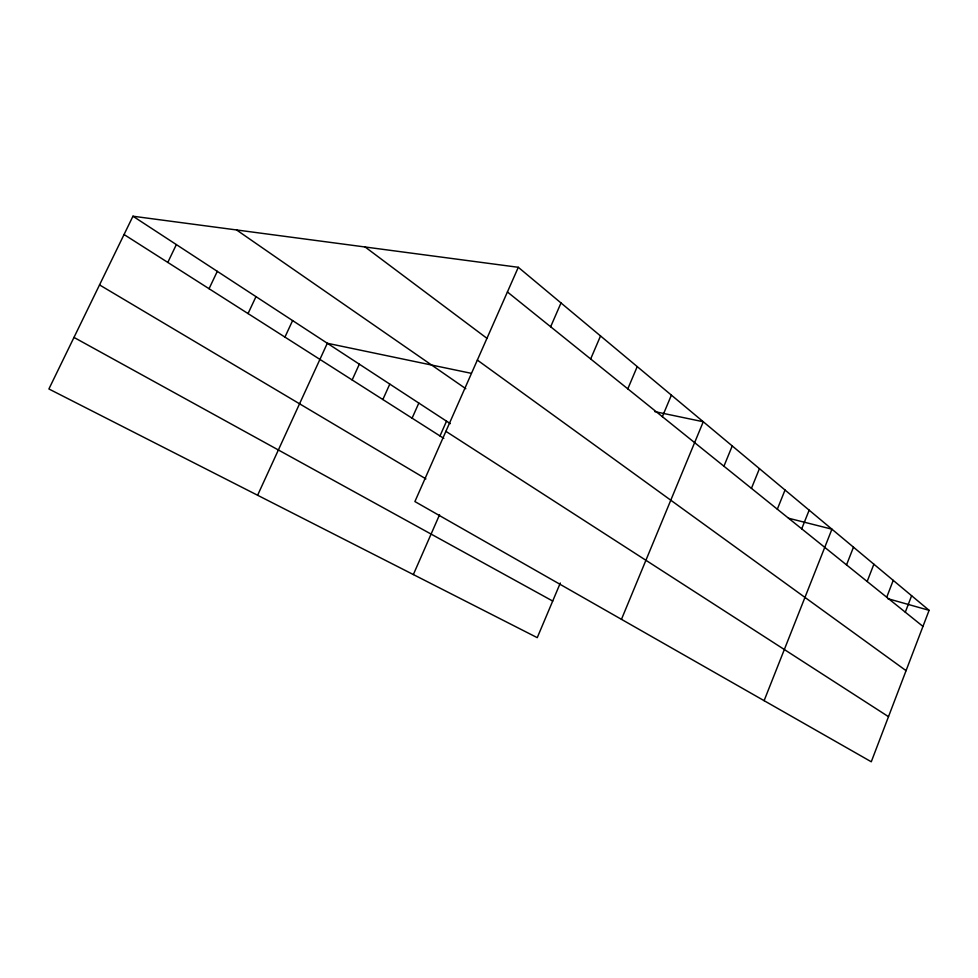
<?xml version="1.0" encoding="UTF-8"?>
<svg xmlns="http://www.w3.org/2000/svg" width="978" height="978" viewBox="0 0 978 978"><rect width="100%" height="100%" fill="white"/><g stroke="black" fill="none" stroke-linecap="round" stroke-linejoin="round"><path stroke-width="1.47" d="M929.1 610.321L871.276 761.776L414.904 501.555L518.303 267.3L929.1 610.321L887.633 598.622M905.298 612.191L911.618 595.724M886.716 597.24L893.232 580.37M867.156 581.494L873.88 564.208M846.532 564.893L853.476 547.179M764.111 700.676L831.936 529.184L788.464 518.206M801.715 528.829L809.161 510.161M777.327 509.196L785.028 490.015M751.434 488.364L759.441 468.645M723.928 466.213L732.241 445.931M621.458 619.343L703.268 421.75L654.759 411.616M662.363 416.677L671.397 395.124M560.308 583.035L537.252 637.656L48.9 388.975L132.959 216.224L518.303 267.3M627.803 388.865L637.228 366.603M590.663 358.963L600.529 335.955M550.651 326.762L561.005 302.96M413.352 574.563L439.55 514.783M439.99 435.956L446.518 421.176M412.093 418.168L418.816 403.07M382.85 399.525L389.794 384.097M352.166 379.953L359.317 364.183M257.605 495.259L327.312 343.266L471.31 373.327M284.94 337.104L292.605 320.576M248.045 313.571L255.979 296.64M209.06 288.718L217.299 271.346M167.8 262.41L176.358 244.586M73.986 337.422L552.704 601.054M99.536 284.916L425.919 478.89M124.059 234.524L443.804 438.389M445.895 431.335L888.501 716.678M132.959 216.224L450.308 423.645M236.554 229.952L465.797 388.706M477.35 360.087L906.068 670.651M365.124 246.994L486.995 338.351M507.423 291.97L922.963 626.409"/></g></svg>
